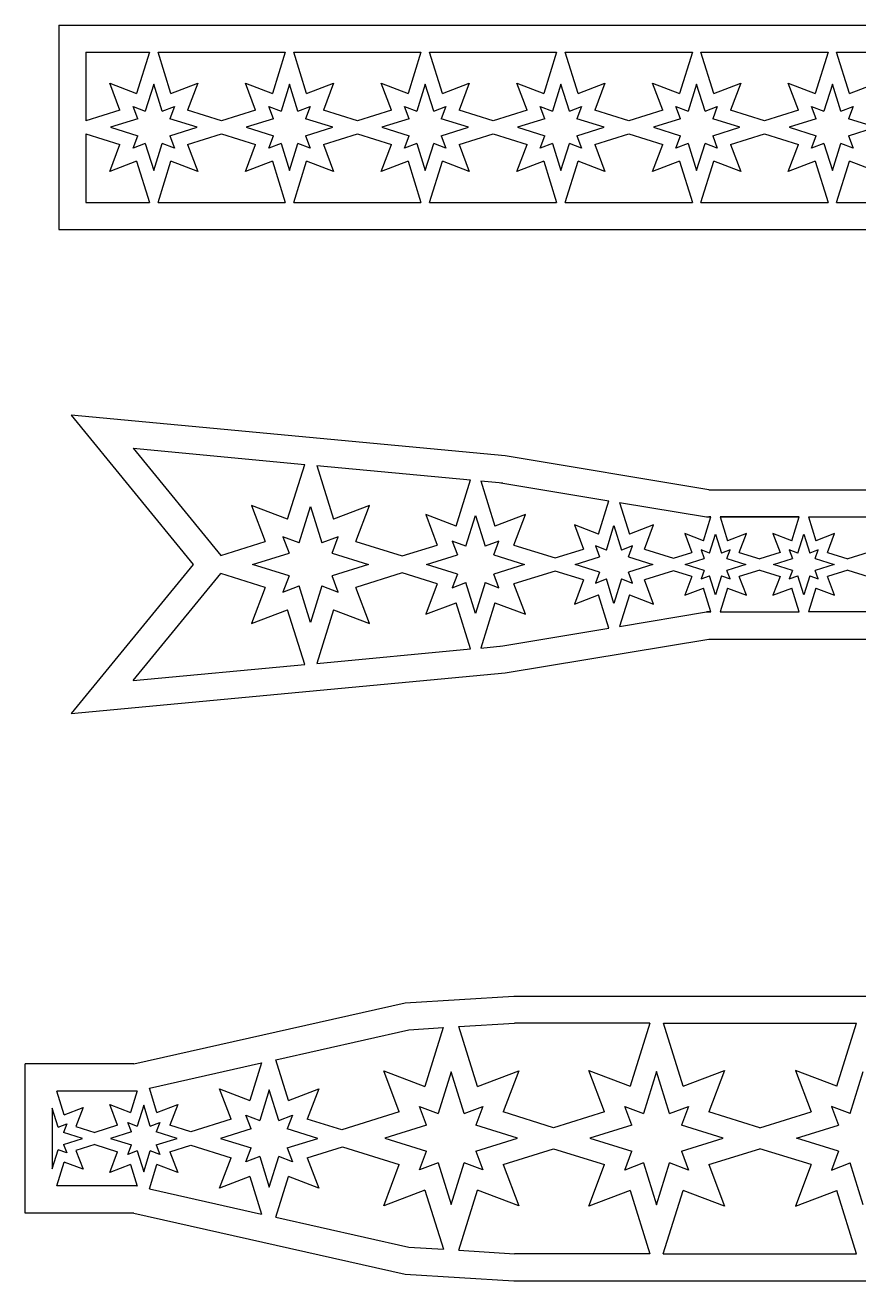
# Model space of a CAD drawing. Extents: x -615 to -368, y 28 to 120.
# Drawn here: x -614.8 to -553.4, y 27.7 to 120.2 of the extents above; entities that cross this region are included whole.
import ezdxf

# ---------------------------------------------------------------- set-up
doc = ezdxf.new("R2010")
doc.units = 0
doc.layers.get('0').update_dxf_attribs({"linetype": 'CONTINUOUS'})

msp = doc.modelspace()

# ---------------------------------------------------------------- linework, layer by layer
for p, q in [((-612.34171, 120.242163), (-612.34171, 105.167538)), ((-612.34171, 120.239617), (-512.732513, 120.239617)), ((-610.34171, 118.242197), (-605.657868, 118.242197)), ((-610.34171, 118.242197), (-610.34171, 113.189196)), ((-605.657868, 118.242197), (-606.604865, 115.200783)), ((-604.078555, 115.200783), (-605.025553, 118.242197)), ((-605.025553, 118.242197), (-595.657868, 118.242197)), ((-595.657868, 118.242197), (-596.604865, 115.200783)), ((-594.078555, 115.200783), (-595.025553, 118.242197)), ((-595.025553, 118.242197), (-585.657868, 118.242196)), ((-585.657868, 118.242196), (-586.604865, 115.200783)), ((-584.078555, 115.200783), (-585.025553, 118.242196)), ((-585.025553, 118.242196), (-575.657868, 118.242196)), ((-575.657868, 118.242197), (-576.604865, 115.200783)), ((-575.025553, 118.242197), (-565.657868, 118.242197)), ((-574.078555, 115.200783), (-575.025553, 118.242197)), ((-565.657868, 118.242197), (-566.604865, 115.200783)), ((-564.078555, 115.200783), (-565.025553, 118.242197)), ((-565.025553, 118.242197), (-555.657868, 118.242196)), ((-555.657868, 118.242196), (-556.604865, 115.200783)), ((-554.078555, 115.200783), (-555.025553, 118.242196)), ((-555.025553, 118.242196), (-545.657868, 118.242196)), ((-608.587411, 115.951824), (-606.604865, 115.200783)), ((-607.836371, 113.969278), (-608.587411, 115.951824)), ((-605.34171, 115.893859), (-605.965847, 113.889357)), ((-604.717573, 113.889357), (-605.34171, 115.893859)), ((-604.078555, 115.200783), (-602.096009, 115.951824)), ((-602.096009, 115.951824), (-602.84705, 113.969278)), ((-597.836371, 113.969278), (-598.587411, 115.951824)), ((-598.587411, 115.951824), (-596.604865, 115.200783)), ((-595.34171, 115.893859), (-595.965847, 113.889357)), ((-594.717573, 113.889357), (-595.34171, 115.893859)), ((-594.078555, 115.200783), (-592.096009, 115.951824)), ((-592.096009, 115.951824), (-592.84705, 113.969278)), ((-587.836371, 113.969278), (-588.587411, 115.951824)), ((-588.587411, 115.951824), (-586.604865, 115.200783)), ((-585.34171, 115.893859), (-585.965847, 113.889357)), ((-584.717573, 113.889357), (-585.34171, 115.893859)), ((-584.078555, 115.200783), (-582.096009, 115.951824)), ((-582.096009, 115.951824), (-582.84705, 113.969278)), ((-578.587411, 115.951824), (-576.604865, 115.200783)), ((-577.836371, 113.969278), (-578.587411, 115.951824)), ((-575.34171, 115.893859), (-575.965847, 113.889357)), ((-574.717573, 113.889357), (-575.34171, 115.893859)), ((-574.078555, 115.200783), (-572.096009, 115.951824)), ((-572.096009, 115.951824), (-572.84705, 113.969278)), ((-567.836371, 113.969278), (-568.587411, 115.951824)), ((-568.587411, 115.951824), (-566.604865, 115.200783)), ((-565.34171, 115.893859), (-565.965847, 113.889357)), ((-564.717573, 113.889357), (-565.34171, 115.893859)), ((-564.078555, 115.200783), (-562.096009, 115.951824)), ((-562.096009, 115.951824), (-562.84705, 113.969278)), ((-557.836371, 113.969278), (-558.587411, 115.951824)), ((-558.587411, 115.951824), (-556.604865, 115.200783)), ((-555.34171, 115.893859), (-555.965847, 113.889357)), ((-554.717573, 113.889357), (-555.34171, 115.893859)), ((-554.078555, 115.200783), (-552.096009, 115.951824)), ((-607.836371, 113.969278), (-610.34171, 113.189196)), ((-606.865912, 114.230325), (-605.965847, 113.889357)), ((-606.524944, 113.33026), (-606.865912, 114.230325)), ((-604.717573, 113.889357), (-603.817509, 114.230325)), ((-603.817509, 114.230325), (-604.158477, 113.33026)), ((-600.34171, 113.189196), (-602.84705, 113.969278)), ((-597.836371, 113.969278), (-600.34171, 113.189196)), ((-596.865912, 114.230325), (-595.965847, 113.889357)), ((-596.524944, 113.33026), (-596.865912, 114.230325)), ((-594.717573, 113.889357), (-593.817509, 114.230325)), ((-593.817509, 114.230325), (-594.158477, 113.33026)), ((-590.34171, 113.189196), (-592.84705, 113.969278)), ((-587.836371, 113.969278), (-590.34171, 113.189196)), ((-586.865912, 114.230325), (-585.965847, 113.889357)), ((-586.524944, 113.33026), (-586.865912, 114.230325)), ((-584.717573, 113.889357), (-583.817509, 114.230325)), ((-583.817509, 114.230325), (-584.158477, 113.33026)), ((-580.34171, 113.189196), (-582.84705, 113.969278)), ((-577.836371, 113.969278), (-580.34171, 113.189196)), ((-576.865912, 114.230325), (-575.965847, 113.889357)), ((-576.524944, 113.33026), (-576.865912, 114.230325)), ((-574.717573, 113.889357), (-573.817509, 114.230325)), ((-573.817509, 114.230325), (-574.158477, 113.33026)), ((-570.34171, 113.189196), (-572.84705, 113.969278)), ((-567.836371, 113.969278), (-570.34171, 113.189196)), ((-566.865912, 114.230325), (-565.965847, 113.889357)), ((-566.524944, 113.33026), (-566.865912, 114.230325)), ((-564.717573, 113.889357), (-563.817509, 114.230325)), ((-563.817509, 114.230325), (-564.158477, 113.33026)), ((-560.34171, 113.189196), (-562.84705, 113.969278)), ((-557.836371, 113.969278), (-560.34171, 113.189196)), ((-556.865912, 114.230325), (-555.965847, 113.889357)), ((-556.524944, 113.33026), (-556.865912, 114.230325)), ((-554.717573, 113.889357), (-553.817509, 114.230325)), ((-553.817509, 114.230325), (-554.158477, 113.33026)), ((-606.524944, 113.33026), (-608.529446, 112.706123)), ((-602.153975, 112.706123), (-604.158477, 113.33026)), ((-596.524944, 113.33026), (-598.529446, 112.706123)), ((-592.153975, 112.706123), (-594.158477, 113.33026)), ((-586.524944, 113.33026), (-588.529446, 112.706123)), ((-582.153975, 112.706123), (-584.158477, 113.33026)), ((-576.524944, 113.33026), (-578.529446, 112.706123)), ((-572.153975, 112.706123), (-574.158477, 113.33026)), ((-566.524944, 113.33026), (-568.529446, 112.706123)), ((-562.153975, 112.706123), (-564.158477, 113.33026)), ((-556.524944, 113.33026), (-558.529446, 112.706123)), ((-552.153975, 112.706123), (-554.158477, 113.33026)), ((-610.34171, 112.22305), (-607.836371, 111.442968)), ((-610.34171, 112.22305), (-610.34171, 107.170049)), ((-608.529446, 112.706123), (-606.524944, 112.081986)), ((-606.865912, 111.181921), (-606.524944, 112.081986)), ((-604.158477, 112.081986), (-602.153975, 112.706123)), ((-604.158477, 112.081986), (-603.817509, 111.181921)), ((-602.84705, 111.442968), (-600.34171, 112.22305)), ((-600.34171, 112.22305), (-597.836371, 111.442968)), ((-598.529446, 112.706123), (-596.524944, 112.081986)), ((-596.865912, 111.181921), (-596.524944, 112.081986)), ((-594.158477, 112.081986), (-592.153975, 112.706123)), ((-594.158477, 112.081986), (-593.817509, 111.181921)), ((-592.84705, 111.442968), (-590.34171, 112.22305)), ((-590.34171, 112.22305), (-587.836371, 111.442968)), ((-588.529446, 112.706123), (-586.524944, 112.081986)), ((-586.865912, 111.181921), (-586.524944, 112.081986)), ((-584.158477, 112.081986), (-582.153975, 112.706123)), ((-584.158477, 112.081986), (-583.817509, 111.181921)), ((-582.84705, 111.442968), (-580.34171, 112.22305)), ((-580.34171, 112.22305), (-577.836371, 111.442968)), ((-578.529446, 112.706123), (-576.524944, 112.081986)), ((-576.865912, 111.181921), (-576.524944, 112.081986)), ((-574.158477, 112.081986), (-572.153975, 112.706123)), ((-574.158477, 112.081986), (-573.817509, 111.181921)), ((-572.84705, 111.442968), (-570.34171, 112.22305)), ((-570.34171, 112.22305), (-567.836371, 111.442968)), ((-568.529446, 112.706123), (-566.524944, 112.081986)), ((-566.865912, 111.181921), (-566.524944, 112.081986)), ((-564.158477, 112.081986), (-562.153975, 112.706123)), ((-564.158477, 112.081986), (-563.817509, 111.181921)), ((-562.84705, 111.442968), (-560.34171, 112.22305)), ((-560.34171, 112.22305), (-557.836371, 111.442968)), ((-558.529446, 112.706123), (-556.524944, 112.081986)), ((-556.865912, 111.181921), (-556.524944, 112.081986)), ((-554.158477, 112.081986), (-552.153975, 112.706123)), ((-554.158477, 112.081986), (-553.817509, 111.181921)), ((-608.587411, 109.460422), (-607.836371, 111.442968)), ((-605.965847, 111.52289), (-606.865912, 111.181921)), ((-605.965847, 111.52289), (-605.34171, 109.518388)), ((-605.34171, 109.518388), (-604.717573, 111.52289)), ((-603.817509, 111.181921), (-604.717573, 111.52289)), ((-602.84705, 111.442968), (-602.096009, 109.460422)), ((-598.587411, 109.460422), (-597.836371, 111.442968)), ((-595.965847, 111.52289), (-596.865912, 111.181921)), ((-595.965847, 111.52289), (-595.34171, 109.518388)), ((-595.34171, 109.518388), (-594.717573, 111.52289)), ((-593.817509, 111.181921), (-594.717573, 111.52289)), ((-592.84705, 111.442968), (-592.096009, 109.460422)), ((-588.587411, 109.460422), (-587.836371, 111.442968)), ((-585.965847, 111.52289), (-586.865912, 111.181921)), ((-585.965847, 111.52289), (-585.34171, 109.518388)), ((-585.34171, 109.518388), (-584.717573, 111.52289)), ((-583.817509, 111.181921), (-584.717573, 111.52289)), ((-582.84705, 111.442968), (-582.096009, 109.460422)), ((-578.587411, 109.460422), (-577.836371, 111.442968)), ((-575.965847, 111.52289), (-576.865912, 111.181921)), ((-575.965847, 111.52289), (-575.34171, 109.518388)), ((-575.34171, 109.518388), (-574.717573, 111.52289)), ((-573.817509, 111.181921), (-574.717573, 111.52289)), ((-572.84705, 111.442968), (-572.096009, 109.460422)), ((-568.587411, 109.460422), (-567.836371, 111.442968)), ((-565.965847, 111.52289), (-566.865912, 111.181921)), ((-565.965847, 111.52289), (-565.34171, 109.518388)), ((-565.34171, 109.518388), (-564.717573, 111.52289)), ((-563.817509, 111.181921), (-564.717573, 111.52289)), ((-562.84705, 111.442968), (-562.096009, 109.460422)), ((-558.587411, 109.460422), (-557.836371, 111.442968)), ((-555.965847, 111.52289), (-556.865912, 111.181921)), ((-555.965847, 111.52289), (-555.34171, 109.518388)), ((-555.34171, 109.518388), (-554.717573, 111.52289)), ((-553.817509, 111.181921), (-554.717573, 111.52289)), ((-606.604865, 110.211463), (-608.587411, 109.460422)), ((-606.604865, 110.211463), (-605.657867, 107.170049)), ((-605.025553, 107.170049), (-604.078555, 110.211463)), ((-602.096009, 109.460422), (-604.078555, 110.211463)), ((-596.604865, 110.211463), (-598.587411, 109.460422)), ((-596.604865, 110.211463), (-595.657867, 107.170049)), ((-595.025553, 107.170049), (-594.078555, 110.211463)), ((-592.096009, 109.460422), (-594.078555, 110.211463)), ((-586.604865, 110.211463), (-588.587411, 109.460422)), ((-586.604865, 110.211463), (-585.657867, 107.170048)), ((-585.025553, 107.170048), (-584.078555, 110.211463)), ((-582.096009, 109.460422), (-584.078555, 110.211463)), ((-576.604865, 110.211463), (-578.587411, 109.460422)), ((-576.604865, 110.211463), (-575.657867, 107.170049)), ((-575.025553, 107.170049), (-574.078555, 110.211463)), ((-572.096009, 109.460422), (-574.078555, 110.211463)), ((-566.604865, 110.211463), (-568.587411, 109.460422)), ((-566.604865, 110.211463), (-565.657867, 107.170049)), ((-565.025553, 107.170049), (-564.078555, 110.211463)), ((-562.096009, 109.460422), (-564.078555, 110.211463)), ((-556.604865, 110.211463), (-558.587411, 109.460422)), ((-556.604865, 110.211463), (-555.657867, 107.170048)), ((-555.025553, 107.170048), (-554.078555, 110.211463)), ((-552.096009, 109.460422), (-554.078555, 110.211463)), ((-610.34171, 107.170049), (-605.657867, 107.170049)), ((-605.025553, 107.170049), (-595.657867, 107.170049)), ((-595.025553, 107.170049), (-585.657867, 107.170048)), ((-585.025553, 107.170048), (-575.657867, 107.170048)), ((-575.025553, 107.170049), (-565.657867, 107.170049)), ((-565.025553, 107.170049), (-555.657867, 107.170048)), ((-555.025553, 107.170048), (-545.657867, 107.170048)), ((-612.34171, 105.167538), (-512.732513, 105.167538)), ((-579.442613, 88.477128), (-611.442613, 91.477128)), ((-611.442613, 91.477128), (-602.442613, 80.477128)), ((-606.863731, 89.039088), (-594.222228, 87.853948)), ((-606.863731, 89.039088), (-600.407471, 81.148104)), ((-564.442613, 85.977128), (-579.442613, 88.477128)), ((-595.478656, 83.818756), (-594.222228, 87.853948)), ((-593.324866, 87.76982), (-592.094633, 83.818756)), ((-593.324866, 87.76982), (-582.000598, 86.70817)), ((-583.061532, 83.300834), (-582.000598, 86.70817)), ((-581.240756, 86.636934), (-580.202002, 83.300834)), ((-581.240756, 86.636934), (-579.629294, 86.48586)), ((-579.771411, 86.504341), (-571.80423, 85.176477)), ((-564.448048, 85.977128), (-550.448048, 85.977128)), ((-598.134301, 84.824785), (-597.128273, 82.16914)), ((-595.478656, 83.818756), (-598.134301, 84.824785)), ((-594.622684, 82.062084), (-593.786645, 84.747139)), ((-593.786645, 84.747139), (-592.950606, 82.062084)), ((-589.438989, 84.824785), (-592.094633, 83.818756)), ((-590.445017, 82.16914), (-589.438989, 84.824785)), ((-572.568374, 82.722323), (-571.80423, 85.176477)), ((-571.018041, 85.045446), (-564.608138, 83.977128)), ((-571.018041, 85.045446), (-570.294695, 82.722323)), ((-585.305576, 84.150937), (-584.455473, 81.906893)), ((-583.061532, 83.300834), (-585.305576, 84.150937)), ((-582.338228, 81.81643), (-581.631767, 84.085326)), ((-581.631767, 84.085326), (-580.925307, 81.81643)), ((-577.957958, 84.150937), (-580.202002, 83.300834)), ((-578.808061, 81.906893), (-577.957958, 84.150937)), ((-574.352666, 83.398259), (-573.676729, 81.613968)), ((-572.568374, 82.722323), (-574.352666, 83.398259)), ((-571.993258, 81.542039), (-571.431535, 83.34609)), ((-571.431535, 83.34609), (-570.869812, 81.542039)), ((-568.510404, 83.398259), (-570.294695, 82.722323)), ((-569.18634, 81.613968), (-568.510404, 83.398259)), ((-564.831433, 82.225474), (-564.286024, 83.977128)), ((-564.613573, 83.977128), (-564.286024, 83.977128)), ((-564.608138, 83.977128), (-564.286024, 83.977128)), ((-564.286024, 83.977128), (-564.448048, 83.977128)), ((-564.286024, 83.977128), (-564.442613, 83.977128)), ((-557.785185, 83.977128), (-563.606315, 83.977128)), ((-563.606315, 83.977128), (-557.785185, 83.977128)), ((-557.785185, 83.977128), (-563.606315, 83.977128)), ((-563.606315, 83.977128), (-563.060907, 82.225474)), ((-558.330593, 82.225474), (-557.785185, 83.977128)), ((-557.105476, 83.977128), (-556.560067, 82.225474)), ((-557.105476, 83.977128), (-551.284345, 83.977128)), ((-594.622684, 82.062084), (-595.828332, 82.518815)), ((-595.828332, 82.518815), (-595.371601, 81.313167)), ((-591.744958, 82.518815), (-592.950606, 82.062084)), ((-592.201689, 81.313167), (-591.744958, 82.518815)), ((-564.831433, 82.225474), (-566.22087, 82.751829)), ((-566.22087, 82.751829), (-565.694515, 81.362391)), ((-564.383587, 81.30638), (-563.94617, 82.711205)), ((-563.94617, 82.711205), (-563.508753, 81.30638)), ((-561.671469, 82.751829), (-563.060907, 82.225474)), ((-562.197825, 81.362391), (-561.671469, 82.751829)), ((-559.720031, 82.751829), (-559.193676, 81.362391)), ((-558.330593, 82.225474), (-559.720031, 82.751829)), ((-557.882747, 81.30638), (-557.44533, 82.711205)), ((-557.44533, 82.711205), (-557.007913, 81.30638)), ((-555.17063, 82.751829), (-556.560067, 82.225474)), ((-555.696985, 81.362391), (-555.17063, 82.751829)), ((-600.407471, 81.148104), (-597.128273, 82.16914)), ((-590.445017, 82.16914), (-587.029124, 81.105542)), ((-587.029124, 81.105542), (-584.455473, 81.906893)), ((-582.338228, 81.81643), (-583.357011, 82.202372)), ((-583.357011, 82.202372), (-582.971069, 81.183589)), ((-579.906523, 82.202372), (-580.925307, 81.81643)), ((-580.292465, 81.183589), (-579.906523, 82.202372)), ((-578.808061, 81.906893), (-575.77201, 80.961565)), ((-575.77201, 80.961565), (-573.676729, 81.613968)), ((-572.803316, 81.84891), (-572.496445, 81.038852)), ((-571.993258, 81.542039), (-572.803316, 81.84891)), ((-570.059753, 81.84891), (-570.869812, 81.542039)), ((-570.366625, 81.038852), (-570.059753, 81.84891)), ((-569.18634, 81.613968), (-567.036442, 80.944559)), ((-564.383587, 81.30638), (-565.014384, 81.545342)), ((-565.014384, 81.545342), (-564.775421, 80.914545)), ((-562.877956, 81.545342), (-563.508753, 81.30638)), ((-563.116918, 80.914545), (-562.877956, 81.545342)), ((-558.513544, 81.545342), (-558.274582, 80.914545)), ((-557.882747, 81.30638), (-558.513544, 81.545342)), ((-556.377116, 81.545342), (-557.007913, 81.30638)), ((-556.616079, 80.914545), (-556.377116, 81.545342)), ((-598.056655, 80.477128), (-595.371601, 81.313167)), ((-592.201689, 81.313167), (-589.516634, 80.477128)), ((-585.239965, 80.477128), (-582.971069, 81.183589)), ((-580.292465, 81.183589), (-578.023569, 80.477128)), ((-574.300497, 80.477128), (-572.496445, 81.038852)), ((-570.366625, 81.038852), (-568.562573, 80.477128)), ((-567.036442, 80.944559), (-565.694515, 81.362391)), ((-566.180246, 80.477128), (-564.775421, 80.914545)), ((-563.116918, 80.914545), (-561.712093, 80.477128)), ((-562.197825, 81.362391), (-560.69575, 80.894694)), ((-559.193676, 81.362391), (-560.69575, 80.894694)), ((-559.679407, 80.477128), (-558.274582, 80.914545)), ((-556.616079, 80.914545), (-555.211254, 80.477128)), ((-555.696985, 81.362391), (-554.194911, 80.894694)), ((-552.692836, 81.362391), (-554.194911, 80.894694)), ((-602.442613, 80.477128), (-611.442613, 69.477128)), ((-606.863731, 71.915168), (-600.407471, 79.806153)), ((-597.128273, 78.785117), (-600.407471, 79.806153)), ((-595.371601, 79.641089), (-598.056655, 80.477128)), ((-595.371601, 79.641089), (-595.828332, 78.435441)), ((-589.516634, 80.477128), (-592.201689, 79.641089)), ((-591.744958, 78.435441), (-592.201689, 79.641089)), ((-587.029124, 79.848715), (-590.445017, 78.785117)), ((-584.455473, 79.047363), (-587.029124, 79.848715)), ((-582.971069, 79.770668), (-585.239965, 80.477128)), ((-582.971069, 79.770668), (-583.357011, 78.751884)), ((-578.023569, 80.477128), (-580.292465, 79.770668)), ((-579.906523, 78.751884), (-580.292465, 79.770668)), ((-575.77201, 79.992691), (-578.808061, 79.047363)), ((-573.676729, 79.340289), (-575.77201, 79.992691)), ((-572.496445, 79.915405), (-574.300497, 80.477128)), ((-572.496445, 79.915405), (-572.803316, 79.105347)), ((-568.562573, 80.477128), (-570.366625, 79.915405)), ((-570.059753, 79.105347), (-570.366625, 79.915405)), ((-567.036442, 80.009698), (-569.18634, 79.340289)), ((-565.694515, 79.591865), (-567.036442, 80.009698)), ((-564.775421, 80.039711), (-566.180246, 80.477128)), ((-564.775421, 80.039711), (-565.014384, 79.408914)), ((-565.014384, 79.408914), (-564.383587, 79.647877)), ((-563.94617, 78.243052), (-564.383587, 79.647877)), ((-563.508753, 79.647877), (-563.94617, 78.243052)), ((-563.508753, 79.647877), (-562.877956, 79.408914)), ((-561.712093, 80.477128), (-563.116918, 80.039711)), ((-562.877956, 79.408914), (-563.116918, 80.039711)), ((-560.69575, 80.059563), (-562.197825, 79.591865)), ((-560.69575, 80.059563), (-559.193676, 79.591865)), ((-558.274582, 80.039711), (-559.679407, 80.477128)), ((-558.274582, 80.039711), (-558.513544, 79.408914)), ((-558.513544, 79.408914), (-557.882747, 79.647877)), ((-557.44533, 78.243052), (-557.882747, 79.647877)), ((-557.007913, 79.647877), (-557.44533, 78.243052)), ((-557.007913, 79.647877), (-556.377116, 79.408914)), ((-555.211254, 80.477128), (-556.616079, 80.039711)), ((-556.377116, 79.408914), (-556.616079, 80.039711)), ((-554.194911, 80.059563), (-555.696985, 79.591865)), ((-554.194911, 80.059563), (-552.692836, 79.591865)), ((-597.128273, 78.785117), (-598.134301, 76.129472)), ((-595.828332, 78.435441), (-594.622684, 78.892173)), ((-593.786645, 76.207118), (-594.622684, 78.892173)), ((-592.950606, 78.892173), (-593.786645, 76.207118)), ((-592.950606, 78.892173), (-591.744958, 78.435441)), ((-589.438989, 76.129472), (-590.445017, 78.785117)), ((-584.455473, 79.047363), (-585.305576, 76.80332)), ((-583.357011, 78.751884), (-582.338228, 79.137826)), ((-581.631767, 76.868931), (-582.338228, 79.137826)), ((-580.925307, 79.137826), (-581.631767, 76.868931)), ((-580.925307, 79.137826), (-579.906523, 78.751884)), ((-577.957958, 76.80332), (-578.808061, 79.047363)), ((-573.676729, 79.340289), (-574.352666, 77.555998)), ((-572.803316, 79.105347), (-571.993258, 79.412218)), ((-571.431535, 77.608167), (-571.993258, 79.412218)), ((-570.869812, 79.412218), (-571.431535, 77.608167)), ((-570.869812, 79.412218), (-570.059753, 79.105347)), ((-568.510404, 77.555998), (-569.18634, 79.340289)), ((-565.694515, 79.591865), (-566.22087, 78.202428)), ((-566.22087, 78.202428), (-564.831433, 78.728783)), ((-564.286024, 76.977128), (-564.831433, 78.728783)), ((-563.060907, 78.728783), (-563.606315, 76.977128)), ((-563.060907, 78.728783), (-561.671469, 78.202428)), ((-561.671469, 78.202428), (-562.197825, 79.591865)), ((-559.193676, 79.591865), (-559.720031, 78.202428)), ((-559.720031, 78.202428), (-558.330593, 78.728783)), ((-557.785185, 76.977128), (-558.330593, 78.728783)), ((-556.560067, 78.728783), (-557.105476, 76.977128)), ((-556.560067, 78.728783), (-555.17063, 78.202428)), ((-555.17063, 78.202428), (-555.696985, 79.591865)), ((-574.352666, 77.555998), (-572.568374, 78.231934)), ((-571.80423, 75.77778), (-572.568374, 78.231934)), ((-570.294695, 78.231934), (-571.018041, 75.908811)), ((-570.294695, 78.231934), (-568.510404, 77.555998)), ((-598.134301, 76.129472), (-595.478656, 77.1355)), ((-594.222228, 73.100309), (-595.478656, 77.1355)), ((-592.094633, 77.1355), (-593.324866, 73.184437)), ((-592.094633, 77.1355), (-589.438989, 76.129472)), ((-585.305576, 76.80332), (-583.061532, 77.653422)), ((-582.000598, 74.246087), (-583.061532, 77.653422)), ((-580.202002, 77.653422), (-581.240756, 74.317322)), ((-580.202002, 77.653422), (-577.957958, 76.80332)), ((-571.018041, 75.908811), (-564.608138, 76.977128)), ((-564.286024, 76.977128), (-564.613573, 76.977128)), ((-564.608138, 76.977128), (-564.286024, 76.977128)), ((-563.606315, 76.977128), (-557.785185, 76.977128)), ((-551.284345, 76.977128), (-557.105476, 76.977128)), ((-579.771411, 74.449916), (-571.80423, 75.77778)), ((-593.324866, 73.184437), (-582.000598, 74.246087)), ((-581.240756, 74.317322), (-579.629294, 74.468397)), ((-579.442613, 72.477128), (-564.442613, 74.977128)), ((-564.448048, 74.977128), (-550.448048, 74.977128)), ((-611.442613, 69.477128), (-579.442613, 72.477128)), ((-606.863731, 71.915168), (-594.222228, 73.100309)), ((-606.820685, 43.655354), (-586.820685, 48.155354)), ((-586.820685, 48.155354), (-578.820685, 48.655354)), ((-578.820685, 48.655354), (-542.531917, 48.655354)), ((-586.537008, 46.169181), (-584.013475, 46.326902)), ((-584.013475, 46.326902), (-585.361857, 41.996387)), ((-582.858661, 46.399078), (-578.758246, 46.655354)), ((-581.487806, 41.996387), (-582.858661, 46.399078)), ((-568.790817, 46.655354), (-578.758246, 46.655354)), ((-568.790817, 46.655354), (-570.236064, 42.013742)), ((-566.344438, 42.013742), (-567.789685, 46.655354)), ((-567.789685, 46.655354), (-553.562917, 46.655354)), ((-555.008164, 42.013742), (-553.562917, 46.655354)), ((-596.349489, 43.961373), (-586.537008, 46.169181)), ((-606.820685, 43.655354), (-614.823403, 43.655354)), ((-614.823403, 32.655354), (-614.823403, 43.655354)), ((-605.66581, 41.8652), (-597.3991, 43.72521)), ((-597.3991, 43.72521), (-598.259162, 40.963002)), ((-595.415894, 40.963002), (-596.349489, 43.961373)), ((-587.250349, 40.107895), (-588.402056, 43.148095)), ((-588.402056, 43.148095), (-585.361857, 41.996387)), ((-583.424831, 43.059205), (-584.381934, 39.985337)), ((-582.467728, 39.985337), (-583.424831, 43.059205)), ((-581.487806, 41.996387), (-578.447606, 43.148095)), ((-578.447606, 43.148095), (-579.599314, 40.107895)), ((-572.133123, 40.116683), (-573.290056, 43.170674)), ((-573.290056, 43.170674), (-570.236064, 42.013742)), ((-568.290251, 43.081382), (-569.251696, 39.993569)), ((-567.328806, 39.993569), (-568.290251, 43.081382)), ((-566.344438, 42.013742), (-563.290446, 43.170674)), ((-563.290446, 43.170674), (-564.447379, 40.116683)), ((-555.008164, 42.013742), (-558.062156, 43.170674)), ((-558.062156, 43.170674), (-556.905224, 40.116683)), ((-554.023796, 39.993569), (-553.062351, 43.081382)), ((-605.1095, 40.078533), (-605.66581, 41.8652)), ((-599.645177, 39.576988), (-600.490445, 41.808271)), ((-600.490445, 41.808271), (-598.259162, 40.963002)), ((-596.837528, 41.743033), (-597.539971, 39.487039)), ((-596.135085, 39.487039), (-596.837528, 41.743033)), ((-595.415894, 40.963002), (-593.184611, 41.808271)), ((-593.184611, 41.808271), (-594.02988, 39.576988)), ((-606.598463, 41.655354), (-612.483548, 41.655354)), ((-611.93814, 39.903699), (-612.483548, 41.655354)), ((-606.563671, 41.663182), (-607.057079, 40.078533)), ((-606.598463, 41.655354), (-606.563671, 41.663182)), ((-612.385986, 38.984605), (-612.823403, 40.38943)), ((-612.823403, 40.38943), (-612.823403, 35.921277)), ((-611.93814, 39.903699), (-610.548702, 40.430054)), ((-610.548702, 40.430054), (-611.075058, 39.040617)), ((-608.006469, 39.129143), (-608.58546, 40.657524)), ((-608.58546, 40.657524), (-607.057079, 40.078533)), ((-606.08329, 40.612838), (-606.564448, 39.06753)), ((-605.602131, 39.06753), (-606.08329, 40.612838)), ((-605.1095, 40.078533), (-603.581119, 40.657524)), ((-603.581119, 40.657524), (-604.16011, 39.129143)), ((-598.169214, 38.857797), (-598.552961, 39.870787)), ((-598.552961, 39.870787), (-597.539971, 39.487039)), ((-596.135085, 39.487039), (-595.122095, 39.870787)), ((-595.122095, 39.870787), (-595.505842, 38.857797)), ((-587.250349, 40.107895), (-591.492655, 38.786978)), ((-585.762168, 40.508206), (-584.381934, 39.985337)), ((-585.239299, 39.127972), (-585.762168, 40.508206)), ((-582.467728, 39.985337), (-581.087495, 40.508206)), ((-581.087495, 40.508206), (-581.610364, 39.127972)), ((-575.88033, 38.949924), (-579.599314, 40.107895)), ((-572.133123, 40.116683), (-575.88033, 38.949924)), ((-570.638191, 40.518809), (-569.251696, 39.993569)), ((-570.11295, 39.132314), (-570.638191, 40.518809)), ((-567.328806, 39.993569), (-565.942311, 40.518809)), ((-565.942311, 40.518809), (-566.467552, 39.132314)), ((-560.676301, 38.942491), (-564.447379, 40.116683)), ((-560.676301, 38.942491), (-556.905224, 40.116683)), ((-555.410291, 40.518809), (-554.885051, 39.132314)), ((-554.023796, 39.993569), (-555.410291, 40.518809)), ((-612.385986, 38.984605), (-611.755189, 39.223567)), ((-611.755189, 39.223567), (-611.994151, 38.592771)), ((-611.075058, 39.040617), (-609.682921, 38.60715)), ((-608.006469, 39.129143), (-609.682921, 38.60715)), ((-606.995466, 38.636512), (-607.258325, 39.330389)), ((-607.258325, 39.330389), (-606.564448, 39.06753)), ((-605.602131, 39.06753), (-604.908254, 39.330389)), ((-604.908254, 39.330389), (-605.171113, 38.636512)), ((-602.621801, 38.650163), (-604.16011, 39.129143)), ((-599.645177, 39.576988), (-602.621801, 38.650163)), ((-591.492655, 38.786978), (-594.02988, 39.576988)), ((-585.239299, 39.127972), (-588.313167, 38.170869)), ((-578.536495, 38.170869), (-581.610364, 39.127972)), ((-570.11295, 39.132314), (-573.200763, 38.170869)), ((-563.379739, 38.170869), (-566.467552, 39.132314)), ((-557.972864, 38.170869), (-554.885051, 39.132314)), ((-610.589326, 38.155354), (-611.994151, 38.592771)), ((-611.994151, 37.717937), (-610.589326, 38.155354)), ((-606.995466, 38.636512), (-608.540774, 38.155354)), ((-608.540774, 38.155354), (-606.995466, 37.674195)), ((-603.625805, 38.155354), (-605.171113, 38.636512)), ((-605.171113, 37.674195), (-603.625805, 38.155354)), ((-598.169214, 38.857797), (-600.425207, 38.155354)), ((-600.425207, 38.155354), (-598.169214, 37.45291)), ((-593.249849, 38.155354), (-595.505842, 38.857797)), ((-595.505842, 37.45291), (-593.249849, 38.155354)), ((-588.313167, 38.170869), (-585.239299, 37.213767)), ((-581.610364, 37.213767), (-578.536495, 38.170869)), ((-573.200763, 38.170869), (-570.11295, 37.209425)), ((-566.467552, 37.209425), (-563.379739, 38.170869)), ((-554.885051, 37.209425), (-557.972864, 38.170869)), ((-612.823403, 35.921277), (-612.385986, 37.326102)), ((-611.755189, 37.08714), (-612.385986, 37.326102)), ((-611.994151, 37.717937), (-611.755189, 37.08714)), ((-609.682921, 37.703557), (-611.075058, 37.27009)), ((-611.075058, 37.27009), (-610.548702, 35.880653)), ((-609.682921, 37.703557), (-608.006469, 37.181564)), ((-608.58546, 35.653183), (-608.006469, 37.181564)), ((-607.258325, 36.980318), (-606.995466, 37.674195)), ((-606.564448, 37.243177), (-607.258325, 36.980318)), ((-606.564448, 37.243177), (-606.08329, 35.697869)), ((-606.08329, 35.697869), (-605.602131, 37.243177)), ((-604.908254, 36.980318), (-605.602131, 37.243177)), ((-605.171113, 37.674195), (-604.908254, 36.980318)), ((-604.16011, 37.181564), (-602.621801, 37.660544)), ((-604.16011, 37.181564), (-603.581119, 35.653183)), ((-602.621801, 37.660544), (-599.645177, 36.733719)), ((-598.552961, 36.43992), (-598.169214, 37.45291)), ((-595.505842, 37.45291), (-595.122095, 36.43992)), ((-594.02988, 36.733719), (-591.442824, 37.539245)), ((-591.442824, 37.539245), (-587.250349, 36.233844)), ((-585.762168, 35.833533), (-585.239299, 37.213767)), ((-581.610364, 37.213767), (-581.087495, 35.833533)), ((-579.599314, 36.233844), (-575.88033, 37.391815)), ((-575.88033, 37.391815), (-572.133123, 36.225056)), ((-570.638191, 35.822929), (-570.11295, 37.209425)), ((-566.467552, 37.209425), (-565.942311, 35.822929)), ((-564.447379, 36.225056), (-560.676301, 37.399248)), ((-556.905224, 36.225056), (-560.676301, 37.399248)), ((-554.885051, 37.209425), (-555.410291, 35.822929)), ((-612.483548, 34.655354), (-611.93814, 36.407008)), ((-610.548702, 35.880653), (-611.93814, 36.407008)), ((-607.057079, 36.232174), (-608.58546, 35.653183)), ((-607.057079, 36.232174), (-606.563671, 34.647525)), ((-605.66581, 34.445507), (-605.1095, 36.232174)), ((-603.581119, 35.653183), (-605.1095, 36.232174)), ((-600.490445, 34.502436), (-599.645177, 36.733719)), ((-597.539971, 36.823668), (-598.552961, 36.43992)), ((-597.539971, 36.823668), (-596.837528, 34.567675)), ((-596.837528, 34.567675), (-596.135085, 36.823668)), ((-595.122095, 36.43992), (-596.135085, 36.823668)), ((-594.02988, 36.733719), (-593.184611, 34.502436)), ((-588.402056, 33.193644), (-587.250349, 36.233844)), ((-584.381934, 36.356402), (-585.762168, 35.833533)), ((-584.381934, 36.356402), (-583.424831, 33.282534)), ((-583.424831, 33.282534), (-582.467728, 36.356402)), ((-581.087495, 35.833533), (-582.467728, 36.356402)), ((-579.599314, 36.233844), (-578.447606, 33.193644)), ((-573.290056, 33.171065), (-572.133123, 36.225056)), ((-569.251696, 36.34817), (-570.638191, 35.822929)), ((-569.251696, 36.34817), (-568.290251, 33.260357)), ((-568.290251, 33.260357), (-567.328806, 36.34817)), ((-565.942311, 35.822929), (-567.328806, 36.34817)), ((-564.447379, 36.225056), (-563.290446, 33.171065)), ((-556.905224, 36.225056), (-558.062156, 33.171065)), ((-555.410291, 35.822929), (-554.023796, 36.34817)), ((-553.062351, 33.260357), (-554.023796, 36.34817)), ((-598.259162, 35.347705), (-600.490445, 34.502436)), ((-598.259162, 35.347705), (-597.3991, 32.585497)), ((-596.349489, 32.349334), (-595.415894, 35.347705)), ((-593.184611, 34.502436), (-595.415894, 35.347705)), ((-606.598463, 34.655354), (-612.483548, 34.655354)), ((-606.598463, 34.655354), (-606.563671, 34.647525)), ((-605.66581, 34.445507), (-597.3991, 32.585497)), ((-585.361857, 34.345352), (-588.402056, 33.193644)), ((-585.361857, 34.345352), (-584.003621, 29.983189)), ((-582.868139, 29.912222), (-581.487806, 34.345352)), ((-578.447606, 33.193644), (-581.487806, 34.345352)), ((-570.236064, 34.327997), (-573.290056, 33.171065)), ((-570.236064, 34.327997), (-568.781154, 29.655354)), ((-567.799348, 29.655354), (-566.344438, 34.327997)), ((-563.290446, 33.171065), (-566.344438, 34.327997)), ((-558.062156, 33.171065), (-555.008164, 34.327997)), ((-553.553255, 29.655354), (-555.008164, 34.327997)), ((-606.820685, 32.655354), (-614.823403, 32.655354)), ((-606.820685, 32.655354), (-586.820685, 28.155354)), ((-596.349489, 32.349334), (-586.537008, 30.141526)), ((-586.537008, 30.141526), (-584.003621, 29.983189)), ((-582.868139, 29.912222), (-578.758246, 29.655354)), ((-568.781154, 29.655354), (-578.758246, 29.655354)), ((-567.799348, 29.655354), (-553.553255, 29.655354)), ((-586.820685, 28.155354), (-578.820685, 27.655354)), ((-578.820685, 27.655354), (-542.531917, 27.655354))]:
    msp.add_line(p, q)

doc.saveas('drawing.dxf')
